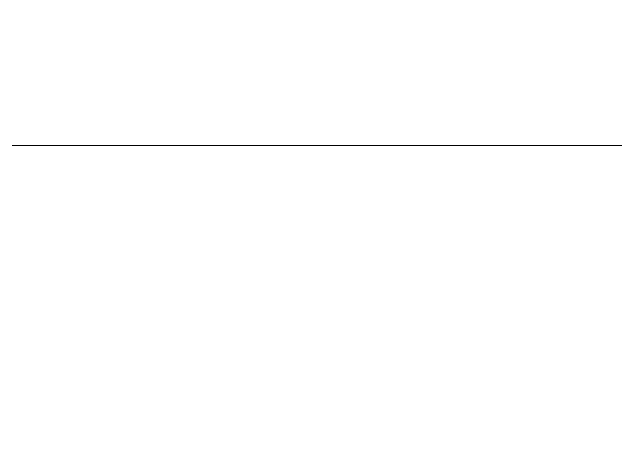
# Model space of a CAD drawing. Header units: millimetres. Extents: x -3455 to 18297, y -4324 to 8916.
# Drawn here: x 10300.19 to 10344.04, y 1692.14 to 1724.64 of the extents above; entities that cross this region are included whole.
import ezdxf

# ---------------------------------------------------------------- set-up
doc = ezdxf.new("R2010")
doc.units = ezdxf.units.MM
doc.layers.add('A-WALL-PATT', color=8, linetype='Continuous', lineweight=13)
doc.layers.add('АР_подложка', color=8, linetype='Continuous', lineweight=13)

# ---------------------------------------------------------------- blocks, each defined once
blk = doc.blocks.new('АР_Баня_план')
at = {"layer": 'A-WALL-PATT', "lineweight": 9}
h = blk.add_hatch(dxfattribs=at)
h.set_pattern_fill('FP_1', color=256, style=0, pattern_type=2)
h.set_pattern_definition([(0, (0, 0), (571.5, 571.5), [71.437, -500.062]), (90, (0, 0), (-571.5, 571.5), [71.437, -500.062]), (135, (71.44, 0), (-571.501, 0), [101.028, -707.195]), (0, (71.44, 321.47), (571.5, 571.5), [71.437, -500.062]), (45, (107.16, 285.75), (0, 571.501), [50.514, -757.71]), (135, (107.16, 285.75), (-571.501, 0), [50.514, -757.71]), (0, (285.75, 464.34), (571.5, 571.5), [101.028, -470.472]), (45, (285.75, 464.34), (0, 571.501), [71.437, -736.786]), (135, (386.78, 464.34), (-571.501, 0), [71.437, -736.786]), (90, (392.9, 142.9), (-571.5, 571.5), [71.437, -500.062]), (45, (392.9, 142.88), (0, 571.501), [50.514, -757.71]), (135, (428.62, 178.6), (-571.501, 0), [50.514, -757.71]), (0, (71.44, 142.9), (571.5, 571.5), [35.719, -478.631]), (0, (500.06, 285.75), (571.5, 571.5), [35.72, -478.63]), (90, (321.47, 357.2), (-571.5, 571.5), [35.72, -478.63]), (135, (392.9, 35.7), (-571.501, 0), [50.514, -757.71]), (135, (142.88, 428.62), (-571.501, 0), [50.514, -757.71]), (45, (267.9, 187.52), (0, 571.501), [50.514, -757.71]), (90, (196.45, 71.44), (-571.5, 571.5), [8.93, -562.57]), (90, (223.24, 312.54), (-571.5, 571.5), [8.93, -562.57]), (90, (491.13, 410.77), (-571.5, 571.5), [8.93, -562.57]), (90, (500.06, 107.16), (-571.5, 571.5), [8.93, -562.57])])
h.paths.add_polyline_path([(12468.194, 4472.643), (12868.194, 4472.643), (12868.194, 5352.643), (12468.194, 5352.643), (12468.194, 4652.815)])
h.paths.add_polyline_path([(12868.194, 6352.643), (12868.194, 6472.643), (12468.194, 6472.643), (12468.194, 6352.643), (12598.018, 6352.643)])

msp = doc.modelspace()

# ---------------------------------------------------------------- block references
at = {"layer": 'АР_подложка'}
msp.add_blockref('АР_Баня_план', (-2168, -4673), dxfattribs=at)

doc.saveas('drawing.dxf')
